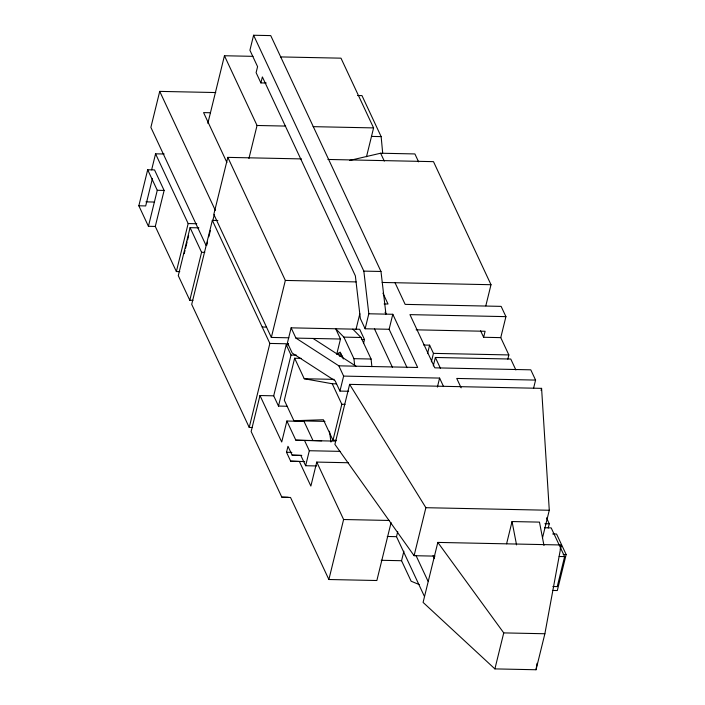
<?xml version="1.0" encoding="UTF-8"?>
<svg xmlns="http://www.w3.org/2000/svg" width="705" height="705" viewBox="0 0 705 705"><rect width="100%" height="100%" fill="white"/><g stroke="black" fill="none" stroke-linecap="round" stroke-linejoin="round"><path stroke-width="1.06" d="M536.029 669.75L544.877 633.751L561.224 544.974L437.823 542.409L423.088 602.405L494.901 668.895L536.029 669.75L537.078 663.273M215.783 92.549L159.727 91.386L150.879 127.385L206.019 245.349M155.285 226.437L148.429 226.296L138.841 205.781L147.68 169.782L154.536 169.923L164.124 190.438L155.285 226.437L176.373 271.557L179.801 271.628M151.637 169.826L155.567 153.822L164.186 154.007M152.456 178.4L145.697 205.93L138.841 205.781M148.429 226.296L157.268 190.297L147.68 169.782M207.843 123.34L224.446 55.748L253.033 56.347M176.373 271.557L188.165 223.555L155.567 153.822M198.863 227.838L190.077 227.662L178.286 275.664L189.795 300.268L193.003 300.339M184.216 253.633L185.001 250.451M185.521 248.336L187.081 241.982M187.6 239.867L188.64 235.629M385.08 312.271L385.952 314.13L380.982 271.469L270.738 35.602L253.597 35.25L249.914 50.249L257.581 66.658L256.109 72.659L260.903 82.917L266.261 83.023M189.795 300.268L201.586 252.275L190.077 227.662M217.845 220.489L212.346 220.374L191.707 304.375L249.226 427.433L252.522 427.503M301.502 158.907L227.821 157.374L213.818 214.373L271.337 337.431L288.883 337.801M206.741 245.287L207.526 242.106M208.821 236.81L210.39 230.464M212.725 220.929L214.285 214.576M260.903 82.917L262.375 76.915L355.364 275.858L360.334 318.519L365.128 328.777L389.125 329.279L407.085 367.693M248.927 158.51L257.043 125.481L224.446 55.748M249.226 427.433L269.865 343.432L212.346 220.374M271.337 337.431L285.34 280.431L227.821 157.374M287.067 406.256L278.493 406.071L273.699 395.822L259.986 395.531L251.147 431.539L281.824 497.166L290.522 497.474L328.874 579.51L376.858 580.515L391.081 522.616M273.699 395.822L286.23 344.824L288.424 344.868M363.498 343.529L364.476 339.528L359.682 329.27L291.13 327.843L287.446 342.841L292.24 353.099L335.148 380.832L339.942 391.09L348.667 391.266M278.493 406.071L291.024 355.073L286.23 344.824M301.167 358.36L294.637 358.228L284.318 400.228L293.906 420.735L323.392 419.757L332.98 440.264L336.25 440.334M321.665 440.828L312.967 440.519L304.014 421.379L286.882 421.026L281.718 442.026L259.986 395.531M348.393 462.744L316.765 462.083L310.87 486.089L299.369 461.475L290.671 461.167L286.512 452.275L287.984 446.283L292.143 455.166L300.841 455.474L305.635 465.732L316.633 465.952M366.503 156.73L373.588 127.905L340.991 58.171L280.519 56.92M305.635 465.732L309.319 450.724L304.525 440.475L295.827 440.167L286.882 421.026M341.088 354.113L336.796 354.025L340.48 339.026L335.686 328.777L343.873 337.131L353.936 358.669L354.641 365.216M339.942 391.09L343.626 376.091L338.832 365.833L295.924 338.1L291.13 327.843M355.946 329.614L359.841 313.734M332.98 440.264L341.819 404.265L332.24 383.758L304.225 378.735L294.637 358.228M542.471 537.994L549.283 510.261L541.59 388.358L349.636 384.366L334.901 444.37L414.091 555.69L434.994 556.13M365.128 328.777L368.812 313.778L363.842 271.117L253.597 35.25M389.125 329.279L392.808 314.28L368.812 313.778M328.874 579.51L343.608 519.514L316.765 462.083M427.53 353.637L429.609 345.159L423.731 345.036M431.363 361.832L433.443 353.364L429.609 345.159M433.275 365.939L435.364 357.47L510.772 359.039L515.875 369.966M424.304 596.148L396.501 536.672L397.726 531.676M437.391 387.089L439.603 378.083L343.626 376.091M419.149 584.551L411.138 581.22L401.55 560.713L403.894 551.187M414.091 555.69L425.882 507.697L349.636 384.366M485.815 305.82L491.006 284.714L433.487 161.648L327.904 159.453M507.811 359.171L508.851 354.932L500.762 337.633L483.63 337.272L485.102 331.271L416.117 329.834M500.762 337.633L505.926 316.633L501.132 306.375L405.155 304.375L395.029 282.714M533.518 388.481L535.58 380.083L530.786 369.825L434.809 367.834L409.949 314.633L505.926 316.633M541.079 390.464L541.59 388.358M506.595 543.784L512.05 521.55L539.475 522.114L543.978 545.476M494.901 668.895L503.74 632.896L437.823 542.409M548.243 528.001L549.274 523.789L546.498 517.849M560.193 549.186L561.224 544.974M544.639 527.754L551.195 527.895L564.617 556.606L557.25 586.604L552.87 586.516M552.658 533.949L556.571 534.038L566.159 554.544L557.32 590.543L552.42 590.446M336.796 354.025L340.189 352.13L343.397 358.977M349.548 160.467L380.63 153.223L414.901 153.937L418.603 161.859M357.567 95.501L361.965 95.589L381.141 136.611L382.674 152.915M210.442 112.747L203.586 112.606L226.904 162.494M257.043 125.481L285.622 126.08M313.117 126.653L373.588 127.905M371.438 136.409L381.141 136.611M157.268 190.297L164.124 190.438M145.935 201.868L154.554 202.044M188.165 223.555L196.783 223.741M201.586 252.275L204.794 252.337M363.842 271.117L380.982 271.469M285.34 280.431L356.113 281.903M382.172 282.449L491.006 284.714M384.093 303.943L388.014 304.022L382.947 293.192M262.189 327.023L266.578 327.12M343.873 337.131L361.013 337.483L371.077 359.021L371.896 366.671M295.924 338.1L340.48 339.026M361.542 339.466L364.476 339.528M269.865 343.432L288.556 343.82M433.443 353.364L508.851 354.932M291.024 355.073L296.523 355.188M339.396 356.078L342.7 356.148M353.936 358.669L371.077 359.021M338.832 365.833L417.668 367.472L392.808 314.28M535.58 380.083L456.743 378.444L461.14 387.838M304.225 378.735L334.214 379.361M332.24 383.758L336.523 383.846M341.819 404.265L345.089 404.335M296.047 420.779L324.97 421.387M295.827 440.167L312.967 440.519M304.525 440.475L335.739 441.118M309.319 450.724L340.101 451.367M286.512 452.275L291.87 452.39M292.143 455.166L301.784 455.368M290.671 461.167L304.719 461.581M281.824 497.166L288.248 497.298M425.882 507.697L549.283 510.261M343.608 519.514L389.416 520.466M544.903 523.7L549.274 523.789M387.248 536.479L396.501 536.672M563.225 554.483L566.159 554.544M559.153 556.492L564.617 556.606M381.202 560.29L401.55 560.713M503.74 632.896L544.877 633.751M313.064 338.453L355.972 366.195M352.826 329.129L361.013 337.483M480.572 330.751L483.63 337.272M380.63 153.223L384.304 161.101M435.364 357.47L440.449 368.363M439.603 378.083L443.56 386.543M374.461 328.847L392.474 367.393M433.029 555.628L434.421 558.616M415.941 555.381L427.988 581.149M159.727 91.386L215.325 210.346M512.05 521.55L516.553 544.903M329.491 431.213L330.945 442.061"/></g></svg>
